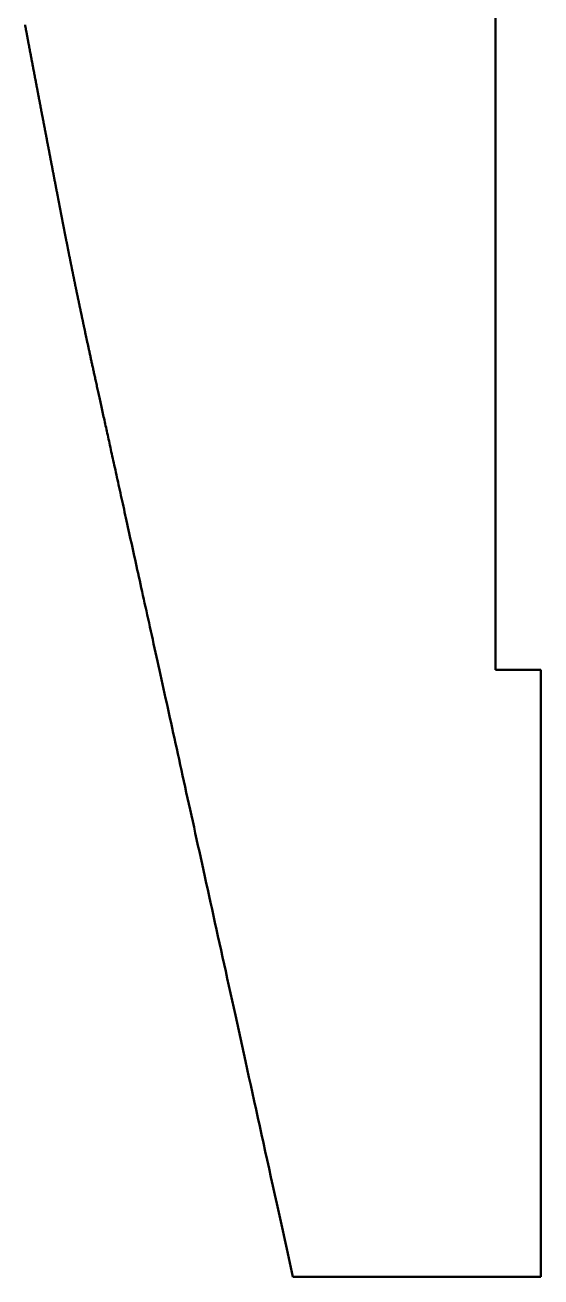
# Model space of a CAD drawing. Header units: millimetres. Extents: x -237 to 1000, y -57 to 526.
# Drawn here: x 779.1 to 813.1, y -32.2 to 50.3 of the extents above; entities that cross this region are included whole.
import ezdxf

# ---------------------------------------------------------------- set-up
doc = ezdxf.new("R2010")
doc.units = ezdxf.units.MM
doc.layers.add('Rez', color=30, linetype='Continuous', lineweight=50, true_color=0xff7f00)

# ---------------------------------------------------------------- blocks, each defined once
blk = doc.blocks.new('R13')
at = {"layer": 'Rez'}
for p, q in [((-80.067, 29.707), (-80.116, 29.698)), ((-80.019, 29.716), (-80.067, 29.707)), ((-79.971, 29.725), (-80.019, 29.716)), ((-79.922, 29.734), (-79.971, 29.725)), ((-79.874, 29.744), (-79.922, 29.734)), ((-79.826, 29.753), (-79.874, 29.744)), ((-79.777, 29.762), (-79.826, 29.753)), ((-79.729, 29.771), (-79.777, 29.762)), ((-79.681, 29.78), (-79.729, 29.771)), ((-79.633, 29.789), (-79.681, 29.78)), ((-79.584, 29.798), (-79.633, 29.789)), ((-79.536, 29.807), (-79.584, 29.798)), ((-79.488, 29.816), (-79.536, 29.807)), ((-79.439, 29.825), (-79.488, 29.816)), ((-79.391, 29.834), (-79.439, 29.825)), ((-79.343, 29.843), (-79.391, 29.834)), ((-79.295, 29.853), (-79.343, 29.843)), ((-79.247, 29.862), (-79.295, 29.853)), ((-79.198, 29.871), (-79.247, 29.862)), ((-79.15, 29.88), (-79.198, 29.871)), ((-79.102, 29.889), (-79.15, 29.88)), ((-79.054, 29.898), (-79.102, 29.889)), ((-79.006, 29.907), (-79.054, 29.898)), ((-78.958, 29.916), (-79.006, 29.907)), ((-78.909, 29.925), (-78.958, 29.916)), ((-78.861, 29.934), (-78.909, 29.925)), ((-78.813, 29.943), (-78.861, 29.934)), ((-78.765, 29.952), (-78.813, 29.943)), ((-78.717, 29.961), (-78.765, 29.952)), ((-78.669, 29.97), (-78.717, 29.961)), ((-78.621, 29.979), (-78.669, 29.97)), ((-78.573, 29.988), (-78.621, 29.979)), ((-78.525, 29.997), (-78.573, 29.988)), ((-78.477, 30.006), (-78.525, 29.997)), ((-84.425, 28.879), (-84.472, 28.87)), ((-84.379, 28.888), (-84.425, 28.879)), ((-84.332, 28.897), (-84.379, 28.888)), ((-84.285, 28.906), (-84.332, 28.897)), ((-84.238, 28.915), (-84.285, 28.906)), ((-84.191, 28.924), (-84.238, 28.915)), ((-84.144, 28.933), (-84.191, 28.924)), ((-84.097, 28.942), (-84.144, 28.933)), ((-84.05, 28.951), (-84.097, 28.942)), ((-84.003, 28.96), (-84.05, 28.951)), ((-83.956, 28.969), (-84.003, 28.96)), ((-83.909, 28.978), (-83.956, 28.969)), ((-83.862, 28.987), (-83.909, 28.978)), ((-83.814, 28.996), (-83.862, 28.987)), ((-83.767, 29.005), (-83.814, 28.996)), ((-83.72, 29.014), (-83.767, 29.005)), ((-83.673, 29.023), (-83.72, 29.014)), ((-83.625, 29.032), (-83.673, 29.023)), ((-83.578, 29.041), (-83.625, 29.032)), ((-83.53, 29.05), (-83.578, 29.041)), ((-83.483, 29.059), (-83.53, 29.05)), ((-83.436, 29.068), (-83.483, 29.059)), ((-83.388, 29.077), (-83.436, 29.068)), ((-83.341, 29.086), (-83.388, 29.077)), ((-83.293, 29.095), (-83.341, 29.086)), ((-83.245, 29.104), (-83.293, 29.095)), ((-83.198, 29.113), (-83.245, 29.104)), ((-83.15, 29.123), (-83.198, 29.113)), ((-83.103, 29.132), (-83.15, 29.123)), ((-83.055, 29.141), (-83.103, 29.132)), ((-83.007, 29.15), (-83.055, 29.141)), ((-82.959, 29.159), (-83.007, 29.15)), ((-82.912, 29.168), (-82.959, 29.159)), ((-82.864, 29.177), (-82.912, 29.168)), ((-82.816, 29.186), (-82.864, 29.177)), ((-82.768, 29.195), (-82.816, 29.186)), ((-82.72, 29.204), (-82.768, 29.195)), ((-82.672, 29.214), (-82.72, 29.204)), ((-82.625, 29.223), (-82.672, 29.214)), ((-82.577, 29.232), (-82.625, 29.223)), ((-82.529, 29.241), (-82.577, 29.232)), ((-82.481, 29.25), (-82.529, 29.241)), ((-82.433, 29.259), (-82.481, 29.25)), ((-82.385, 29.268), (-82.433, 29.259)), ((-82.337, 29.277), (-82.385, 29.268)), ((-82.289, 29.287), (-82.337, 29.277)), ((-82.241, 29.296), (-82.289, 29.287)), ((-82.192, 29.305), (-82.241, 29.296)), ((-82.144, 29.314), (-82.192, 29.305)), ((-82.096, 29.323), (-82.144, 29.314)), ((-82.048, 29.332), (-82.096, 29.323)), ((-82, 29.341), (-82.048, 29.332)), ((-81.952, 29.351), (-82, 29.341)), ((-81.904, 29.36), (-81.952, 29.351)), ((-81.856, 29.369), (-81.904, 29.36)), ((-81.807, 29.378), (-81.856, 29.369)), ((-81.759, 29.387), (-81.807, 29.378)), ((-81.711, 29.396), (-81.759, 29.387)), ((-81.663, 29.405), (-81.711, 29.396)), ((-81.614, 29.415), (-81.663, 29.405)), ((-81.566, 29.424), (-81.614, 29.415)), ((-81.518, 29.433), (-81.566, 29.424)), ((-81.47, 29.442), (-81.518, 29.433)), ((-81.421, 29.451), (-81.47, 29.442)), ((-81.373, 29.46), (-81.421, 29.451)), ((-81.325, 29.469), (-81.373, 29.46)), ((-81.276, 29.479), (-81.325, 29.469)), ((-81.228, 29.488), (-81.276, 29.479)), ((-81.18, 29.497), (-81.228, 29.488)), ((-81.131, 29.506), (-81.18, 29.497)), ((-81.083, 29.515), (-81.131, 29.506)), ((-81.035, 29.524), (-81.083, 29.515)), ((-80.986, 29.534), (-81.035, 29.524)), ((-80.938, 29.543), (-80.986, 29.534)), ((-80.89, 29.552), (-80.938, 29.543)), ((-80.841, 29.561), (-80.89, 29.552)), ((-80.793, 29.57), (-80.841, 29.561)), ((-80.745, 29.579), (-80.793, 29.57)), ((-80.696, 29.588), (-80.745, 29.579)), ((-80.648, 29.598), (-80.696, 29.588)), ((-80.599, 29.607), (-80.648, 29.598)), ((-80.551, 29.616), (-80.599, 29.607)), ((-80.503, 29.625), (-80.551, 29.616)), ((-80.454, 29.634), (-80.503, 29.625)), ((-80.406, 29.643), (-80.454, 29.634)), ((-80.358, 29.652), (-80.406, 29.643)), ((-80.309, 29.662), (-80.358, 29.652)), ((-80.261, 29.671), (-80.309, 29.662)), ((-80.213, 29.68), (-80.261, 29.671)), ((-80.164, 29.689), (-80.213, 29.68)), ((-80.116, 29.698), (-80.164, 29.689)), ((-88.74, 28.053), (-88.781, 28.045)), ((-88.7, 28.061), (-88.74, 28.053)), ((-88.659, 28.068), (-88.7, 28.061)), ((-88.618, 28.076), (-88.659, 28.068)), ((-88.577, 28.084), (-88.618, 28.076)), ((-88.536, 28.092), (-88.577, 28.084)), ((-88.495, 28.1), (-88.536, 28.092)), ((-88.454, 28.108), (-88.495, 28.1)), ((-88.413, 28.115), (-88.454, 28.108)), ((-88.372, 28.123), (-88.413, 28.115)), ((-88.33, 28.131), (-88.372, 28.123)), ((-88.289, 28.139), (-88.33, 28.131)), ((-88.247, 28.147), (-88.289, 28.139)), ((-88.206, 28.155), (-88.247, 28.147)), ((-88.164, 28.163), (-88.206, 28.155)), ((-88.122, 28.171), (-88.164, 28.163)), ((-88.081, 28.179), (-88.122, 28.171)), ((-88.039, 28.187), (-88.081, 28.179)), ((-87.997, 28.195), (-88.039, 28.187)), ((-87.955, 28.203), (-87.997, 28.195)), ((-87.913, 28.211), (-87.955, 28.203)), ((-87.87, 28.219), (-87.913, 28.211)), ((-87.828, 28.227), (-87.87, 28.219)), ((-87.786, 28.236), (-87.828, 28.227)), ((-87.743, 28.244), (-87.786, 28.236)), ((-87.701, 28.252), (-87.743, 28.244)), ((-87.658, 28.26), (-87.701, 28.252)), ((-87.616, 28.268), (-87.658, 28.26)), ((-87.573, 28.276), (-87.616, 28.268)), ((-87.53, 28.285), (-87.573, 28.276)), ((-87.487, 28.293), (-87.53, 28.285)), ((-87.444, 28.301), (-87.487, 28.293)), ((-87.401, 28.309), (-87.444, 28.301)), ((-87.358, 28.318), (-87.401, 28.309)), ((-87.315, 28.326), (-87.358, 28.318)), ((-87.272, 28.334), (-87.315, 28.326)), ((-87.228, 28.342), (-87.272, 28.334)), ((-87.185, 28.351), (-87.228, 28.342)), ((-87.141, 28.359), (-87.185, 28.351)), ((-87.098, 28.367), (-87.141, 28.359)), ((-87.054, 28.376), (-87.098, 28.367)), ((-87.011, 28.384), (-87.054, 28.376)), ((-86.967, 28.393), (-87.011, 28.384)), ((-86.923, 28.401), (-86.967, 28.393)), ((-86.879, 28.409), (-86.923, 28.401)), ((-86.835, 28.418), (-86.879, 28.409)), ((-86.791, 28.426), (-86.835, 28.418)), ((-86.747, 28.435), (-86.791, 28.426)), ((-86.703, 28.443), (-86.747, 28.435)), ((-86.659, 28.452), (-86.703, 28.443)), ((-86.615, 28.46), (-86.659, 28.452)), ((-86.57, 28.469), (-86.615, 28.46)), ((-86.526, 28.477), (-86.57, 28.469)), ((-86.482, 28.486), (-86.526, 28.477)), ((-86.437, 28.494), (-86.482, 28.486)), ((-86.393, 28.503), (-86.437, 28.494)), ((-86.348, 28.511), (-86.393, 28.503)), ((-86.303, 28.52), (-86.348, 28.511)), ((-86.259, 28.528), (-86.303, 28.52)), ((-86.214, 28.537), (-86.259, 28.528)), ((-86.169, 28.545), (-86.214, 28.537)), ((-86.124, 28.554), (-86.169, 28.545)), ((-86.079, 28.563), (-86.124, 28.554)), ((-86.034, 28.571), (-86.079, 28.563)), ((-85.989, 28.58), (-86.034, 28.571)), ((-85.944, 28.589), (-85.989, 28.58)), ((-85.899, 28.597), (-85.944, 28.589)), ((-85.853, 28.606), (-85.899, 28.597)), ((-85.808, 28.615), (-85.853, 28.606)), ((-85.763, 28.623), (-85.808, 28.615)), ((-85.717, 28.632), (-85.763, 28.623)), ((-85.672, 28.641), (-85.717, 28.632)), ((-85.626, 28.649), (-85.672, 28.641)), ((-85.581, 28.658), (-85.626, 28.649)), ((-85.535, 28.667), (-85.581, 28.658)), ((-85.489, 28.676), (-85.535, 28.667)), ((-85.444, 28.684), (-85.489, 28.676)), ((-85.398, 28.693), (-85.444, 28.684)), ((-85.352, 28.702), (-85.398, 28.693)), ((-85.306, 28.711), (-85.352, 28.702)), ((-85.26, 28.719), (-85.306, 28.711)), ((-85.214, 28.728), (-85.26, 28.719)), ((-85.168, 28.737), (-85.214, 28.728)), ((-85.122, 28.746), (-85.168, 28.737)), ((-85.076, 28.755), (-85.122, 28.746)), ((-85.03, 28.764), (-85.076, 28.755)), ((-84.983, 28.772), (-85.03, 28.764)), ((-84.937, 28.781), (-84.983, 28.772)), ((-84.891, 28.79), (-84.937, 28.781)), ((-84.845, 28.799), (-84.891, 28.79)), ((-84.798, 28.808), (-84.845, 28.799)), ((-84.752, 28.817), (-84.798, 28.808)), ((-84.705, 28.826), (-84.752, 28.817)), ((-84.659, 28.835), (-84.705, 28.826)), ((-84.612, 28.843), (-84.659, 28.835)), ((-84.566, 28.852), (-84.612, 28.843)), ((-84.519, 28.861), (-84.566, 28.852)), ((-84.472, 28.87), (-84.519, 28.861)), ((-92.98, 27.231), (-93.018, 27.224)), ((-92.942, 27.239), (-92.98, 27.231)), ((-92.904, 27.246), (-92.942, 27.239)), ((-92.866, 27.254), (-92.904, 27.246)), ((-92.828, 27.261), (-92.866, 27.254)), ((-92.79, 27.269), (-92.828, 27.261)), ((-92.752, 27.276), (-92.79, 27.269)), ((-92.714, 27.284), (-92.752, 27.276)), ((-92.676, 27.291), (-92.714, 27.284)), ((-92.638, 27.299), (-92.676, 27.291)), ((-92.6, 27.306), (-92.638, 27.299)), ((-92.562, 27.314), (-92.6, 27.306)), ((-92.524, 27.321), (-92.562, 27.314)), ((-92.487, 27.329), (-92.524, 27.321)), ((-92.449, 27.336), (-92.487, 27.329)), ((-92.411, 27.343), (-92.449, 27.336)), ((-92.373, 27.351), (-92.411, 27.343)), ((-92.335, 27.358), (-92.373, 27.351)), ((-92.297, 27.366), (-92.335, 27.358)), ((-92.26, 27.373), (-92.297, 27.366)), ((-92.222, 27.381), (-92.26, 27.373)), ((-92.184, 27.388), (-92.222, 27.381)), ((-92.146, 27.395), (-92.184, 27.388)), ((-92.108, 27.403), (-92.146, 27.395)), ((-92.071, 27.41), (-92.108, 27.403)), ((-92.033, 27.417), (-92.071, 27.41)), ((-91.995, 27.425), (-92.033, 27.417)), ((-91.957, 27.432), (-91.995, 27.425)), ((-91.919, 27.44), (-91.957, 27.432)), ((-91.882, 27.447), (-91.919, 27.44)), ((-91.844, 27.454), (-91.882, 27.447)), ((-91.806, 27.462), (-91.844, 27.454)), ((-91.768, 27.469), (-91.806, 27.462)), ((-91.73, 27.476), (-91.768, 27.469)), ((-91.693, 27.484), (-91.73, 27.476)), ((-91.655, 27.491), (-91.693, 27.484)), ((-91.617, 27.499), (-91.655, 27.491)), ((-91.579, 27.506), (-91.617, 27.499)), ((-91.541, 27.513), (-91.579, 27.506)), ((-91.503, 27.521), (-91.541, 27.513)), ((-91.466, 27.528), (-91.503, 27.521)), ((-91.428, 27.535), (-91.466, 27.528)), ((-91.39, 27.543), (-91.428, 27.535)), ((-91.352, 27.55), (-91.39, 27.543)), ((-91.314, 27.557), (-91.352, 27.55)), ((-91.276, 27.565), (-91.314, 27.557)), ((-91.238, 27.572), (-91.276, 27.565)), ((-91.2, 27.58), (-91.238, 27.572)), ((-91.162, 27.587), (-91.2, 27.58)), ((-91.124, 27.594), (-91.162, 27.587)), ((-91.086, 27.602), (-91.124, 27.594)), ((-91.048, 27.609), (-91.086, 27.602)), ((-91.01, 27.616), (-91.048, 27.609)), ((-90.972, 27.624), (-91.01, 27.616)), ((-90.934, 27.631), (-90.972, 27.624)), ((-90.896, 27.638), (-90.934, 27.631)), ((-90.858, 27.646), (-90.896, 27.638)), ((-90.819, 27.653), (-90.858, 27.646)), ((-90.781, 27.661), (-90.819, 27.653)), ((-90.743, 27.668), (-90.781, 27.661)), ((-90.705, 27.675), (-90.743, 27.668)), ((-90.667, 27.683), (-90.705, 27.675)), ((-90.628, 27.69), (-90.667, 27.683)), ((-90.59, 27.697), (-90.628, 27.69)), ((-90.552, 27.705), (-90.59, 27.697)), ((-90.513, 27.712), (-90.552, 27.705)), ((-90.475, 27.72), (-90.513, 27.712)), ((-90.436, 27.727), (-90.475, 27.72)), ((-90.398, 27.735), (-90.436, 27.727)), ((-90.359, 27.742), (-90.398, 27.735)), ((-90.321, 27.749), (-90.359, 27.742)), ((-90.282, 27.757), (-90.321, 27.749)), ((-90.243, 27.764), (-90.282, 27.757)), ((-90.205, 27.772), (-90.243, 27.764)), ((-90.166, 27.779), (-90.205, 27.772)), ((-90.127, 27.787), (-90.166, 27.779)), ((-90.089, 27.794), (-90.127, 27.787)), ((-90.05, 27.802), (-90.089, 27.794)), ((-90.011, 27.809), (-90.05, 27.802)), ((-89.972, 27.816), (-90.011, 27.809)), ((-89.933, 27.824), (-89.972, 27.816)), ((-89.894, 27.831), (-89.933, 27.824)), ((-89.855, 27.839), (-89.894, 27.831)), ((-89.816, 27.846), (-89.855, 27.839)), ((-89.777, 27.854), (-89.816, 27.846)), ((-89.738, 27.861), (-89.777, 27.854)), ((-89.698, 27.869), (-89.738, 27.861)), ((-89.659, 27.877), (-89.698, 27.869)), ((-89.62, 27.884), (-89.659, 27.877)), ((-89.58, 27.892), (-89.62, 27.884)), ((-89.541, 27.899), (-89.58, 27.892)), ((-89.501, 27.907), (-89.541, 27.899)), ((-89.462, 27.914), (-89.501, 27.907)), ((-89.422, 27.922), (-89.462, 27.914)), ((-89.383, 27.93), (-89.422, 27.922)), ((-89.343, 27.937), (-89.383, 27.93)), ((-89.303, 27.945), (-89.343, 27.937)), ((-89.263, 27.952), (-89.303, 27.945)), ((-89.224, 27.96), (-89.263, 27.952)), ((-89.184, 27.968), (-89.224, 27.96)), ((-89.144, 27.975), (-89.184, 27.968)), ((-89.104, 27.983), (-89.144, 27.975)), ((-89.063, 27.991), (-89.104, 27.983)), ((-89.023, 27.998), (-89.063, 27.991)), ((-88.983, 28.006), (-89.023, 27.998)), ((-88.943, 28.014), (-88.983, 28.006)), ((-88.902, 28.022), (-88.943, 28.014)), ((-88.862, 28.029), (-88.902, 28.022)), ((-88.822, 28.037), (-88.862, 28.029)), ((-88.781, 28.045), (-88.822, 28.037)), ((-97.027, 26.406), (-97.072, 26.397)), ((-96.983, 26.416), (-97.027, 26.406)), ((-96.939, 26.425), (-96.983, 26.416)), ((-96.895, 26.434), (-96.939, 26.425)), ((-96.851, 26.443), (-96.895, 26.434)), ((-96.807, 26.452), (-96.851, 26.443)), ((-96.764, 26.461), (-96.807, 26.452)), ((-96.72, 26.471), (-96.764, 26.461)), ((-96.677, 26.48), (-96.72, 26.471)), ((-96.633, 26.489), (-96.677, 26.48)), ((-96.59, 26.498), (-96.633, 26.489)), ((-96.547, 26.507), (-96.59, 26.498)), ((-96.504, 26.516), (-96.547, 26.507)), ((-96.461, 26.525), (-96.504, 26.516)), ((-96.418, 26.534), (-96.461, 26.525)), ((-96.375, 26.543), (-96.418, 26.534)), ((-96.332, 26.552), (-96.375, 26.543)), ((-96.289, 26.56), (-96.332, 26.552)), ((-96.247, 26.569), (-96.289, 26.56)), ((-96.204, 26.578), (-96.247, 26.569)), ((-96.162, 26.587), (-96.204, 26.578)), ((-96.12, 26.596), (-96.162, 26.587)), ((-96.077, 26.604), (-96.12, 26.596)), ((-96.035, 26.613), (-96.077, 26.604)), ((-95.993, 26.622), (-96.035, 26.613)), ((-95.951, 26.63), (-95.993, 26.622)), ((-95.909, 26.639), (-95.951, 26.63)), ((-95.868, 26.648), (-95.909, 26.639)), ((-95.826, 26.656), (-95.868, 26.648)), ((-95.784, 26.665), (-95.826, 26.656)), ((-95.743, 26.674), (-95.784, 26.665)), ((-95.701, 26.682), (-95.743, 26.674)), ((-95.66, 26.691), (-95.701, 26.682)), ((-95.618, 26.699), (-95.66, 26.691)), ((-95.577, 26.708), (-95.618, 26.699)), ((-95.536, 26.716), (-95.577, 26.708)), ((-95.495, 26.725), (-95.536, 26.716)), ((-95.454, 26.733), (-95.495, 26.725)), ((-95.413, 26.741), (-95.454, 26.733)), ((-95.372, 26.75), (-95.413, 26.741)), ((-95.331, 26.758), (-95.372, 26.75)), ((-95.29, 26.766), (-95.331, 26.758)), ((-95.25, 26.775), (-95.29, 26.766)), ((-95.209, 26.783), (-95.25, 26.775)), ((-95.169, 26.791), (-95.209, 26.783)), ((-95.128, 26.8), (-95.169, 26.791)), ((-95.088, 26.808), (-95.128, 26.8)), ((-95.047, 26.816), (-95.088, 26.808)), ((-95.007, 26.824), (-95.047, 26.816)), ((-94.967, 26.833), (-95.007, 26.824)), ((-94.927, 26.841), (-94.967, 26.833)), ((-94.886, 26.849), (-94.927, 26.841)), ((-94.846, 26.857), (-94.886, 26.849)), ((-94.806, 26.865), (-94.846, 26.857)), ((-94.767, 26.873), (-94.806, 26.865)), ((-94.727, 26.881), (-94.767, 26.873)), ((-94.687, 26.889), (-94.727, 26.881)), ((-94.647, 26.898), (-94.687, 26.889)), ((-94.607, 26.906), (-94.647, 26.898)), ((-94.568, 26.914), (-94.607, 26.906)), ((-94.528, 26.922), (-94.568, 26.914)), ((-94.489, 26.93), (-94.528, 26.922)), ((-94.449, 26.938), (-94.489, 26.93)), ((-94.41, 26.946), (-94.449, 26.938)), ((-94.37, 26.954), (-94.41, 26.946)), ((-94.331, 26.961), (-94.37, 26.954)), ((-94.292, 26.969), (-94.331, 26.961)), ((-94.253, 26.977), (-94.292, 26.969)), ((-94.213, 26.985), (-94.253, 26.977)), ((-94.174, 26.993), (-94.213, 26.985)), ((-94.135, 27.001), (-94.174, 26.993)), ((-94.096, 27.009), (-94.135, 27.001)), ((-94.057, 27.017), (-94.096, 27.009)), ((-94.018, 27.024), (-94.057, 27.017)), ((-93.979, 27.032), (-94.018, 27.024)), ((-93.94, 27.04), (-93.979, 27.032)), ((-93.902, 27.048), (-93.94, 27.04)), ((-93.863, 27.056), (-93.902, 27.048)), ((-93.824, 27.063), (-93.863, 27.056)), ((-93.785, 27.071), (-93.824, 27.063)), ((-93.747, 27.079), (-93.785, 27.071)), ((-93.708, 27.087), (-93.747, 27.079)), ((-93.669, 27.094), (-93.708, 27.087)), ((-93.631, 27.102), (-93.669, 27.094)), ((-93.592, 27.11), (-93.631, 27.102)), ((-93.554, 27.117), (-93.592, 27.11)), ((-93.515, 27.125), (-93.554, 27.117)), ((-93.477, 27.133), (-93.515, 27.125)), ((-93.439, 27.14), (-93.477, 27.133)), ((-93.4, 27.148), (-93.439, 27.14)), ((-93.362, 27.156), (-93.4, 27.148)), ((-93.324, 27.163), (-93.362, 27.156)), ((-93.285, 27.171), (-93.324, 27.163)), ((-93.247, 27.178), (-93.285, 27.171)), ((-93.209, 27.186), (-93.247, 27.178)), ((-93.171, 27.194), (-93.209, 27.186)), ((-93.132, 27.201), (-93.171, 27.194)), ((-93.094, 27.209), (-93.132, 27.201)), ((-93.056, 27.216), (-93.094, 27.209)), ((-93.018, 27.224), (-93.056, 27.216)), ((-100.843, 25.587), (-100.912, 25.572)), ((-100.775, 25.602), (-100.843, 25.587)), ((-100.708, 25.616), (-100.775, 25.602)), ((-100.641, 25.631), (-100.708, 25.616)), ((-100.576, 25.645), (-100.641, 25.631)), ((-100.511, 25.659), (-100.576, 25.645)), ((-100.447, 25.673), (-100.511, 25.659)), ((-100.383, 25.687), (-100.447, 25.673)), ((-100.32, 25.701), (-100.383, 25.687)), ((-100.258, 25.714), (-100.32, 25.701)), ((-100.197, 25.728), (-100.258, 25.714)), ((-100.136, 25.741), (-100.197, 25.728)), ((-100.076, 25.754), (-100.136, 25.741)), ((-100.017, 25.767), (-100.076, 25.754)), ((-99.958, 25.78), (-100.017, 25.767)), ((-99.9, 25.792), (-99.958, 25.78)), ((-99.843, 25.805), (-99.9, 25.792)), ((-99.786, 25.817), (-99.843, 25.805)), ((-99.729, 25.829), (-99.786, 25.817)), ((-99.673, 25.841), (-99.729, 25.829)), ((-99.618, 25.853), (-99.673, 25.841)), ((-99.563, 25.865), (-99.618, 25.853)), ((-99.509, 25.877), (-99.563, 25.865)), ((-99.455, 25.889), (-99.509, 25.877)), ((-99.402, 25.9), (-99.455, 25.889)), ((-99.349, 25.912), (-99.402, 25.9)), ((-99.296, 25.923), (-99.349, 25.912)), ((-99.244, 25.934), (-99.296, 25.923)), ((-99.192, 25.945), (-99.244, 25.934)), ((-99.141, 25.956), (-99.192, 25.945)), ((-99.09, 25.967), (-99.141, 25.956)), ((-99.039, 25.978), (-99.09, 25.967)), ((-98.989, 25.989), (-99.039, 25.978)), ((-98.939, 26), (-98.989, 25.989)), ((-98.889, 26.011), (-98.939, 26)), ((-98.84, 26.021), (-98.889, 26.011)), ((-98.79, 26.032), (-98.84, 26.021)), ((-98.741, 26.042), (-98.79, 26.032)), ((-98.693, 26.053), (-98.741, 26.042)), ((-98.644, 26.063), (-98.693, 26.053)), ((-98.596, 26.074), (-98.644, 26.063)), ((-98.548, 26.084), (-98.596, 26.074)), ((-98.5, 26.094), (-98.548, 26.084)), ((-98.452, 26.104), (-98.5, 26.094)), ((-98.404, 26.115), (-98.452, 26.104)), ((-98.356, 26.125), (-98.404, 26.115)), ((-98.309, 26.135), (-98.356, 26.125)), ((-98.262, 26.145), (-98.309, 26.135)), ((-98.214, 26.155), (-98.262, 26.145)), ((-98.167, 26.165), (-98.214, 26.155)), ((-98.12, 26.175), (-98.167, 26.165)), ((-98.073, 26.185), (-98.12, 26.175)), ((-98.027, 26.195), (-98.073, 26.185)), ((-97.98, 26.205), (-98.027, 26.195)), ((-97.934, 26.215), (-97.98, 26.205)), ((-97.887, 26.225), (-97.934, 26.215)), ((-97.841, 26.234), (-97.887, 26.225)), ((-97.795, 26.244), (-97.841, 26.234)), ((-97.749, 26.254), (-97.795, 26.244)), ((-97.703, 26.264), (-97.749, 26.254)), ((-97.657, 26.273), (-97.703, 26.264)), ((-97.611, 26.283), (-97.657, 26.273)), ((-97.566, 26.293), (-97.611, 26.283)), ((-97.52, 26.302), (-97.566, 26.293)), ((-97.475, 26.312), (-97.52, 26.302)), ((-97.43, 26.322), (-97.475, 26.312)), ((-97.385, 26.331), (-97.43, 26.322)), ((-97.34, 26.341), (-97.385, 26.331)), ((-97.295, 26.35), (-97.34, 26.341)), ((-97.25, 26.359), (-97.295, 26.35)), ((-97.205, 26.369), (-97.25, 26.359)), ((-97.16, 26.378), (-97.205, 26.369)), ((-97.116, 26.388), (-97.16, 26.378)), ((-97.072, 26.397), (-97.116, 26.388)), ((-104.546, 24.774), (-104.663, 24.749)), ((-104.43, 24.8), (-104.546, 24.774)), ((-104.315, 24.825), (-104.43, 24.8)), ((-104.202, 24.85), (-104.315, 24.825)), ((-104.091, 24.874), (-104.202, 24.85)), ((-103.981, 24.899), (-104.091, 24.874)), ((-103.872, 24.923), (-103.981, 24.899)), ((-103.765, 24.946), (-103.872, 24.923)), ((-103.659, 24.969), (-103.765, 24.946)), ((-103.555, 24.992), (-103.659, 24.969)), ((-103.452, 25.015), (-103.555, 24.992)), ((-103.35, 25.037), (-103.452, 25.015)), ((-103.249, 25.059), (-103.35, 25.037)), ((-103.15, 25.081), (-103.249, 25.059)), ((-103.053, 25.103), (-103.15, 25.081)), ((-102.956, 25.124), (-103.053, 25.103)), ((-102.861, 25.145), (-102.956, 25.124)), ((-102.767, 25.165), (-102.861, 25.145)), ((-102.674, 25.186), (-102.767, 25.165)), ((-102.583, 25.206), (-102.674, 25.186)), ((-102.492, 25.226), (-102.583, 25.206)), ((-102.403, 25.245), (-102.492, 25.226)), ((-102.315, 25.265), (-102.403, 25.245)), ((-102.228, 25.284), (-102.315, 25.265)), ((-102.143, 25.302), (-102.228, 25.284)), ((-102.058, 25.321), (-102.143, 25.302)), ((-101.975, 25.339), (-102.058, 25.321)), ((-101.892, 25.357), (-101.975, 25.339)), ((-101.811, 25.375), (-101.892, 25.357)), ((-101.731, 25.393), (-101.811, 25.375)), ((-101.651, 25.41), (-101.731, 25.393)), ((-101.573, 25.427), (-101.651, 25.41)), ((-101.496, 25.444), (-101.573, 25.427)), ((-101.42, 25.461), (-101.496, 25.444)), ((-101.344, 25.477), (-101.42, 25.461)), ((-101.27, 25.494), (-101.344, 25.477)), ((-101.197, 25.51), (-101.27, 25.494)), ((-101.124, 25.525), (-101.197, 25.51)), ((-101.053, 25.541), (-101.124, 25.525)), ((-100.982, 25.556), (-101.053, 25.541)), ((-100.912, 25.572), (-100.982, 25.556)), ((-108.303, 23.947), (-108.467, 23.911)), ((-108.14, 23.983), (-108.303, 23.947)), ((-107.979, 24.018), (-108.14, 23.983)), ((-107.821, 24.053), (-107.979, 24.018)), ((-107.664, 24.088), (-107.821, 24.053)), ((-107.509, 24.122), (-107.664, 24.088)), ((-107.356, 24.156), (-107.509, 24.122)), ((-107.205, 24.189), (-107.356, 24.156)), ((-107.055, 24.222), (-107.205, 24.189)), ((-106.908, 24.254), (-107.055, 24.222)), ((-106.762, 24.287), (-106.908, 24.254)), ((-106.618, 24.318), (-106.762, 24.287)), ((-106.476, 24.35), (-106.618, 24.318)), ((-106.336, 24.38), (-106.476, 24.35)), ((-106.197, 24.411), (-106.336, 24.38)), ((-106.06, 24.441), (-106.197, 24.411)), ((-105.925, 24.471), (-106.06, 24.441)), ((-105.791, 24.5), (-105.925, 24.471)), ((-105.659, 24.529), (-105.791, 24.5)), ((-105.529, 24.558), (-105.659, 24.529)), ((-105.401, 24.586), (-105.529, 24.558)), ((-105.274, 24.614), (-105.401, 24.586)), ((-105.149, 24.642), (-105.274, 24.614)), ((-105.025, 24.669), (-105.149, 24.642)), ((-104.903, 24.696), (-105.025, 24.669)), ((-104.782, 24.722), (-104.903, 24.696)), ((-104.663, 24.749), (-104.782, 24.722)), ((-111.988, 23.135), (-112.195, 23.09)), ((-111.783, 23.18), (-111.988, 23.135)), ((-111.581, 23.225), (-111.783, 23.18)), ((-111.38, 23.269), (-111.581, 23.225)), ((-111.182, 23.313), (-111.38, 23.269)), ((-110.986, 23.356), (-111.182, 23.313)), ((-110.792, 23.399), (-110.986, 23.356)), ((-110.601, 23.441), (-110.792, 23.399)), ((-110.412, 23.483), (-110.601, 23.441)), ((-110.224, 23.524), (-110.412, 23.483)), ((-110.039, 23.565), (-110.224, 23.524)), ((-109.856, 23.605), (-110.039, 23.565)), ((-109.675, 23.645), (-109.856, 23.605)), ((-109.497, 23.684), (-109.675, 23.645)), ((-109.32, 23.723), (-109.497, 23.684)), ((-109.145, 23.762), (-109.32, 23.723)), ((-108.973, 23.8), (-109.145, 23.762)), ((-108.802, 23.837), (-108.973, 23.8)), ((-108.634, 23.874), (-108.802, 23.837)), ((-108.467, 23.911), (-108.634, 23.874)), ((-115.836, 22.288), (-116.084, 22.233)), ((-115.589, 22.342), (-115.836, 22.288)), ((-115.346, 22.396), (-115.589, 22.342)), ((-115.105, 22.449), (-115.346, 22.396)), ((-114.866, 22.501), (-115.105, 22.449)), ((-114.631, 22.553), (-114.866, 22.501)), ((-114.397, 22.605), (-114.631, 22.553)), ((-114.166, 22.656), (-114.397, 22.605)), ((-113.937, 22.706), (-114.166, 22.656)), ((-113.711, 22.756), (-113.937, 22.706)), ((-113.488, 22.805), (-113.711, 22.756)), ((-113.266, 22.854), (-113.488, 22.805)), ((-113.047, 22.902), (-113.266, 22.854)), ((-112.831, 22.95), (-113.047, 22.902)), ((-112.617, 22.997), (-112.831, 22.95)), ((-112.405, 23.044), (-112.617, 22.997)), ((-112.195, 23.09), (-112.405, 23.044)), ((-119.558, 21.468), (-119.844, 21.405)), ((-119.274, 21.531), (-119.558, 21.468)), ((-118.994, 21.592), (-119.274, 21.531)), ((-118.716, 21.654), (-118.994, 21.592)), ((-118.44, 21.714), (-118.716, 21.654)), ((-118.168, 21.774), (-118.44, 21.714)), ((-117.898, 21.834), (-118.168, 21.774)), ((-117.631, 21.892), (-117.898, 21.834)), ((-117.367, 21.951), (-117.631, 21.892)), ((-117.105, 22.008), (-117.367, 21.951)), ((-116.846, 22.065), (-117.105, 22.008)), ((-116.589, 22.122), (-116.846, 22.065)), ((-116.335, 22.178), (-116.589, 22.122)), ((-116.084, 22.233), (-116.335, 22.178)), ((-123.184, 20.67), (-123.505, 20.599)), ((-122.866, 20.74), (-123.184, 20.67)), ((-122.55, 20.809), (-122.866, 20.74)), ((-122.238, 20.878), (-122.55, 20.809)), ((-121.929, 20.946), (-122.238, 20.878)), ((-121.622, 21.014), (-121.929, 20.946)), ((-121.319, 21.08), (-121.622, 21.014)), ((-121.018, 21.147), (-121.319, 21.08)), ((-120.72, 21.212), (-121.018, 21.147)), ((-120.426, 21.277), (-120.72, 21.212)), ((-120.134, 21.341), (-120.426, 21.277)), ((-119.844, 21.405), (-120.134, 21.341)), ((-126.886, 19.855), (-127.241, 19.777)), ((-126.534, 19.932), (-126.886, 19.855)), ((-126.185, 20.009), (-126.534, 19.932)), ((-125.839, 20.085), (-126.185, 20.009)), ((-125.496, 20.161), (-125.839, 20.085)), ((-125.157, 20.235), (-125.496, 20.161)), ((-124.82, 20.31), (-125.157, 20.235)), ((-124.487, 20.383), (-124.82, 20.31)), ((-124.157, 20.456), (-124.487, 20.383)), ((-123.829, 20.528), (-124.157, 20.456)), ((-123.505, 20.599), (-123.829, 20.528)), ((-130.585, 19.041), (-130.973, 18.955)), ((-130.2, 19.125), (-130.585, 19.041)), ((-129.819, 19.209), (-130.2, 19.125)), ((-129.441, 19.293), (-129.819, 19.209)), ((-129.066, 19.375), (-129.441, 19.293)), ((-128.695, 19.457), (-129.066, 19.375)), ((-128.327, 19.538), (-128.695, 19.457)), ((-127.962, 19.618), (-128.327, 19.538)), ((-127.6, 19.698), (-127.962, 19.618)), ((-127.241, 19.777), (-127.6, 19.698)), ((-134.619, 18.153), (-135.041, 18.06)), ((-134.2, 18.245), (-134.619, 18.153)), ((-133.784, 18.337), (-134.2, 18.245)), ((-133.372, 18.427), (-133.784, 18.337)), ((-132.964, 18.517), (-133.372, 18.427)), ((-132.559, 18.606), (-132.964, 18.517)), ((-132.157, 18.695), (-132.559, 18.606)), ((-131.759, 18.782), (-132.157, 18.695)), ((-131.364, 18.869), (-131.759, 18.782)), ((-130.973, 18.955), (-131.364, 18.869)), ((-138.097, 17.388), (-138.548, 17.289)), ((-137.65, 17.486), (-138.097, 17.388)), ((-137.206, 17.584), (-137.65, 17.486)), ((-136.766, 17.681), (-137.206, 17.584)), ((-136.329, 17.777), (-136.766, 17.681)), ((-135.896, 17.872), (-136.329, 17.777)), ((-135.467, 17.967), (-135.896, 17.872)), ((-135.041, 18.06), (-135.467, 17.967)), ((-141.809, 16.572), (-142.29, 16.466)), ((-141.332, 16.677), (-141.809, 16.572)), ((-140.859, 16.781), (-141.332, 16.677)), ((-140.389, 16.884), (-140.859, 16.781)), ((-139.924, 16.986), (-140.389, 16.884)), ((-139.461, 17.088), (-139.924, 16.986)), ((-139.003, 17.189), (-139.461, 17.088)), ((-138.548, 17.289), (-139.003, 17.189)), ((-145.762, 15.702), (-146.274, 15.59)), ((-145.255, 15.814), (-145.762, 15.702)), ((-144.751, 15.925), (-145.255, 15.814)), ((-144.251, 16.035), (-144.751, 15.925)), ((-143.755, 16.144), (-144.251, 16.035)), ((-143.263, 16.252), (-143.755, 16.144)), ((-142.774, 16.359), (-143.263, 16.252)), ((-142.29, 16.466), (-142.774, 16.359)), ((-149.426, 14.897), (-149.966, 14.778)), ((-148.891, 15.014), (-149.426, 14.897)), ((-148.36, 15.131), (-148.891, 15.014)), ((-147.832, 15.247), (-148.36, 15.131)), ((-147.309, 15.362), (-147.832, 15.247)), ((-146.79, 15.477), (-147.309, 15.362)), ((-146.274, 15.59), (-146.79, 15.477)), ((-153.287, 14.048), (-153.855, 13.923)), ((-152.724, 14.172), (-153.287, 14.048)), ((-152.164, 14.295), (-152.724, 14.172)), ((-151.608, 14.417), (-152.164, 14.295)), ((-151.057, 14.538), (-151.608, 14.417)), ((-150.509, 14.659), (-151.057, 14.538)), ((-149.966, 14.778), (-150.509, 14.659)), ((-156.758, 13.285), (-157.351, 13.155)), ((-156.169, 13.415), (-156.758, 13.285)), ((-155.584, 13.543), (-156.169, 13.415)), ((-155.004, 13.671), (-155.584, 13.543)), ((-154.428, 13.797), (-155.004, 13.671)), ((-153.855, 13.923), (-154.428, 13.797)), ((-160.381, 12.489), (-161, 12.353)), ((-159.766, 12.624), (-160.381, 12.489)), ((-159.156, 12.758), (-159.766, 12.624)), ((-158.55, 12.891), (-159.156, 12.758)), ((-157.949, 13.023), (-158.55, 12.891)), ((-157.351, 13.155), (-157.949, 13.023)), ((-161, 0), (-161, 12.353)), ((-161, 0), (-161, -4)), ((-121, -4), (-121, -1)), ((-50, -1), (-121, -1)), ((-121, -4), (-161, -4))]:
    blk.add_line(p, q, dxfattribs=at)

msp = doc.modelspace()

# ---------------------------------------------------------------- block references
at = {"layer": 'Rez', "rotation": 90}
msp.add_blockref('R13', (809.066, 128.777), dxfattribs=at)

doc.saveas('drawing.dxf')
